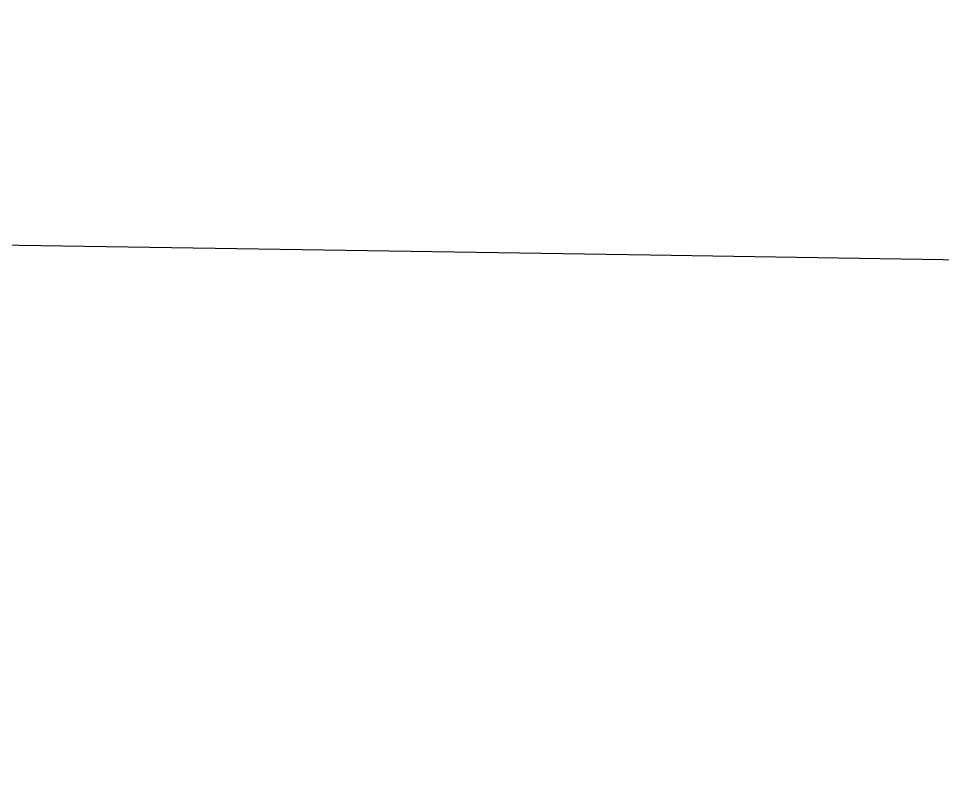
# Model space of a CAD drawing. Header units: millimetres. Extents: x 0 to 1796, y -943 to 816.
# Drawn here: x 523.809123 to 523.810694, y -700.151202 to -700.149915 of the extents above; entities that cross this region are included whole.
import ezdxf

# ---------------------------------------------------------------- set-up
doc = ezdxf.new("R2010")
doc.units = ezdxf.units.MM
doc.layers.add('Blocks', color=7, linetype='Continuous')
doc.layers.add('Blocks$Inner', color=7, linetype='Continuous', lineweight=25, true_color=0x007f00)

# ---------------------------------------------------------------- blocks, each defined once
blk = doc.blocks.new('Balcony Chair Top')
at = {"layer": 'Blocks$Inner'}
blk.add_open_spline([(462.2467691, -5.1485361), (462.2472044, -4.8051732), (462.2571811, -4.4623043), (462.2765435, -4.1217208), (462.3099832, -3.5335164), (462.3714565, -2.9494104), (462.4607114, -2.3693608), (462.5499663, -1.7893112), (462.6668389, -1.2132942), (462.8116996, -0.6413585), (462.9565604, -0.0694228), (463.1305586, 0.5010765), (463.3308218, 1.0594144), (463.5310849, 1.6177524), (463.7570526, 2.1631774), (464.0075435, 2.6952545), (464.2580345, 3.2273315), (464.5333355, 3.7464107), (464.833615, 4.2524075), (465.1338946, 4.7584044), (465.4590016, 5.251398), (465.8097723, 5.7311684), (465.9851576, 5.9710536), (466.1667248, 6.2073022), (466.3533868, 6.4385117), (466.5400488, 6.6697213), (466.7315905, 6.8955599), (466.9278863, 7.1161328), (467.3204779, 7.5572788), (467.7323468, 7.9776832), (468.163166, 8.377698), (468.5939853, 8.7777127), (469.0435839, 9.1571323), (469.5129387, 9.5162435), (469.7476161, 9.6957991), (469.987252, 9.8702617), (470.2314536, 10.0392282), (470.4756552, 10.2081947), (470.7248748, 10.3719061), (470.9769662, 10.5290183), (471.9853317, 11.1574672), (473.0392075, 11.6807989), (474.1370154, 12.1026511), (474.6859194, 12.3135773), (475.2456452, 12.4988335), (475.8173065, 12.6579687), (476.1031371, 12.7375363), (476.3921301, 12.8105798), (476.681778, 12.876415), (476.9714259, 12.9422503), (477.2618519, 13.0009431), (477.5530428, 13.0526221), (478.7178065, 13.259338), (479.8947707, 13.3543028), (481.0841106, 13.3356542)], degree=3, knots=[1, 1, 1, 1, 2, 2, 2, 3, 3, 3, 4, 4, 4, 5, 5, 5, 6, 6, 6, 7, 7, 7, 8, 8, 8, 9, 9, 9, 10, 10, 10, 11, 11, 11, 12, 12, 12, 13, 13, 13, 14, 14, 14, 15, 15, 15, 16, 16, 16, 17, 17, 17, 18, 18, 18, 19, 19, 19, 19], dxfattribs=at)
blk.add_open_spline([(481.0841106, 13.3356542), (481.564705, 13.328123), (482.0452963, 13.3018093), (482.522839, 13.2570673)], degree=3, dxfattribs=at)

msp = doc.modelspace()

# ---------------------------------------------------------------- block references
at = {"layer": 'Blocks'}
msp.add_blockref('Balcony Chair Top', (42.7260861, -713.4859712), dxfattribs=at)

doc.saveas('drawing.dxf')
